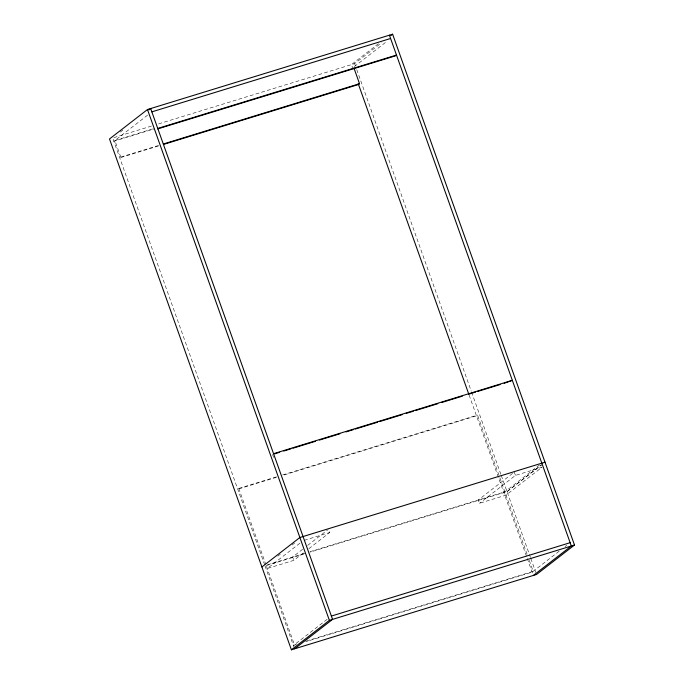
<?xml version="1.0" encoding="UTF-8"?>
<svg xmlns="http://www.w3.org/2000/svg" width="684" height="684" viewBox="0 0 684 684"><rect width="100%" height="100%" fill="white"/><g stroke="black" fill="none" stroke-linecap="round" stroke-linejoin="round"><path stroke-width="0.51" stroke-dasharray="3.42 2.56" d="M120.273 132.097L122.812 130.14M147.624 115.134L113.86 141.297L154.669 128.754M158.526 145.478L120.769 157.081L119.76 157.867L160.569 145.324M378.449 43.682L351.439 64.612L352.619 67.93M158.594 123.881L354.62 63.638L381.629 42.707M354.303 66.622L387.221 41.108M276.507 476.825L238.759 488.427L237.75 489.214L276.516 477.295M277.747 556.178L280.312 554.168M292.094 545.054L294.624 543.079M299.883 543.224L267.273 568.507L293.804 560.35L303.833 552.569M302.653 549.261L292.624 557.033L293.804 560.35M307.672 545.37L327.747 529.818M527.073 554.228L477.517 415.06L476.5 415.838L282.637 475.414M308.852 548.688L329.756 532.485L328.577 529.168M512.607 473.396L478.321 499.97L479.501 503.287L506.032 495.13L541.985 467.266L515.454 475.414L479.501 503.287M327.157 619.328L293.393 645.499L295.437 644.867M503.843 492.617L540.976 463.82M507.015 491.625L541.625 464.804L507.024 491.634L309.972 552.176M559.161 551.193L532.152 572.123L305.637 641.737M565.069 546.61L566.762 545.302M151.455 126.07L112.68 137.988L264.725 564.975M152.626 128.917L114.869 140.519L120.769 157.081M282.629 474.944L477.517 415.06M304.252 540.326L329.756 532.485M304.867 553.27L266.093 565.189L294.411 644.713L296.446 644.089M309.963 551.706L504.852 491.813M266.102 565.659L304.876 553.749M306.654 640.951L533.161 571.337L529.219 560.264M514.274 472.105L515.454 475.414M354.62 63.638L355.338 65.647M356.766 69.665L471.242 391.154M471.601 392.163L500.936 474.542M501.295 475.551L530.476 557.503M530.835 558.503L535.811 572.474M469.13 395.147L533.332 575.449M272.557 454.484L273.617 457.476M238.759 488.427L265.734 564.189M265.076 565.976L293.872 646.825"/><path stroke-width="1.03" d="M147.479 109.525L109.5 138.963L291.393 649.8L536.521 574.474L574.5 545.037L392.607 34.2L147.479 109.525L329.38 620.362L291.393 649.8M148.975 109.859L150.668 108.551L332.561 619.388L294.582 648.825M390.915 35.508L392.607 34.2M353.979 68.118L359.527 83.713L358.519 84.5L163.63 144.384M261.904 566.968L299.883 537.513L545.011 462.196M533.332 575.449L571.32 546.012L389.418 35.175M151.848 111.86L390.598 38.492M157.748 128.43L396.498 55.062L395.489 55.84L157.748 128.9M163.621 143.914L359.527 83.713M273.566 453.697L512.325 380.33L504.168 383.305M274.592 453.86L279.696 452.295M283.774 451.038L290.922 448.841M292.957 448.217L315.409 441.317M319.488 440.06L339.897 433.793M346.018 431.912L353.158 429.714M355.201 429.09L377.645 422.19M379.688 421.566L402.132 414.666M406.219 413.41L413.358 411.212M415.402 410.588L437.846 403.688M441.924 402.44L462.333 396.164M468.454 394.283L475.602 392.086M477.637 391.462L500.089 384.562M331.381 616.062L570.14 542.686M329.38 620.362L574.5 545.037M358.236 83.705L468.779 394.146"/></g></svg>
